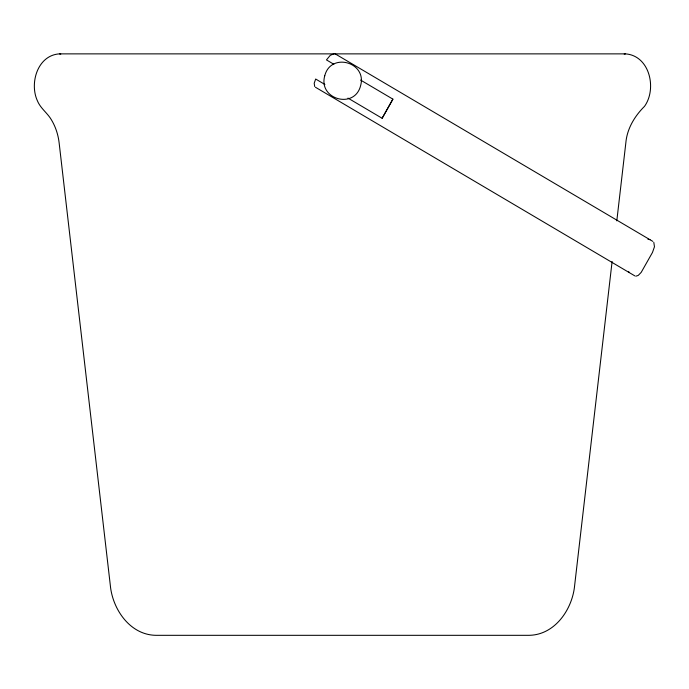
<?xml version="1.0" encoding="UTF-8"?>
<svg xmlns="http://www.w3.org/2000/svg" width="689" height="689" viewBox="0 0 689 689"><rect width="100%" height="100%" fill="white"/><g stroke="black" fill="none" stroke-linecap="round" stroke-linejoin="round"><path stroke-width="1.03" d="M612.108 261.476L574.635 585.478C572.413 609.3 554.895 635.017 528.98 635.318L155.99 635.318C130.075 635.017 112.557 609.3 110.335 585.478L59.125 142.787C58.16 134.674 55.602 126.724 51.348 119.731C47.395 112.936 40.487 108.345 37.473 100.939C29.222 83.3 37.568 55.189 59.478 53.871L625.491 53.871C649.736 55.611 657.134 88.735 644.525 106.33C634.655 116.157 627.068 128.654 625.845 142.787L616.81 220.842M347.971 98.105L382.128 118.275L392.868 99.13M382.128 118.275L392.919 99.156L360.597 80.07M624.2 54.086L625.491 53.871M334.363 53.682L330.289 55.301L326.465 59.909L333.846 64.275M647.953 239.367L648.702 239.341M635.835 276.194L638.221 275.436L641.192 272.379L652.474 252.458L654.464 246.774L653.801 242.347M59.478 53.871L60.77 54.086M335.052 53.802L652.819 241.383M649.391 239.453L650.011 239.729M324.907 84.48L315.674 79.028L314.201 83.24L314.692 86.513M315.424 87.227L634.87 275.901M628.773 271.664L629.031 272.172M324.734 75.842C318.085 99.345 354.611 109.689 360.605 85.677C367.254 62.174 330.729 51.83 324.734 75.842"/></g></svg>
